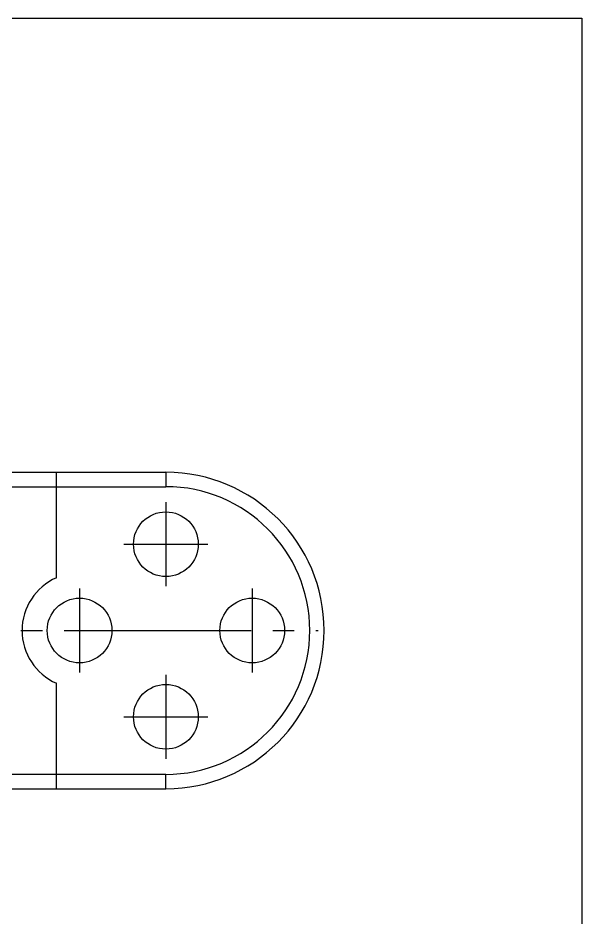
# Model space of a CAD drawing. Extents: x 118 to 448, y 15 to 277.
# Drawn here: x 408.9 to 448.1, y 199.8 to 262.3 of the extents above; entities that cross this region are included whole.
import ezdxf

# ---------------------------------------------------------------- set-up
doc = ezdxf.new("R2010")
doc.units = 0
doc.linetypes.add('CENTER', pattern=[17.5, 13, -1.5, 1.5, -1.5])
doc.layers.get('0').update_dxf_attribs({"linetype": 'CONTINUOUS'})
doc.layers.add('CENTER', color=1, linetype='CENTER')

msp = doc.modelspace()

# ---------------------------------------------------------------- linework, layer by layer
at = {"color": 7, "linetype": 'CONTINUOUS'}
for p, q in [((395.149, 230.739), (419.149, 230.739)), ((411.546, 223.404), (411.546, 230.739)), ((419.149, 230.739), (419.149, 229.739)), ((407.089, 229.739), (419.149, 229.739)), ((411.546, 208.739), (411.546, 216.075)), ((419.149, 209.739), (407.089, 209.739)), ((419.149, 208.739), (419.149, 209.739)), ((395.149, 208.739), (419.149, 208.739))]:
    msp.add_line(p, q, dxfattribs=at)
msp.add_lwpolyline([(333.254, 262.323), (448.072, 262.323), (448.072, 128.626), (333.254, 128.626)], close=True, dxfattribs=at)
for centre in [(419.149, 225.739), (413.149, 219.739), (425.149, 219.739), (419.149, 213.739)]:
    msp.add_circle(centre, 2.25, dxfattribs=at)
for centre, radius, start, end in [((419.149, 219.739), 11, 270, 90), ((419.149, 219.739), 10, 270, 90), ((413.149, 219.739), 4, 113.63301, 246.36699)]:
    msp.add_arc(centre, radius, start, end, dxfattribs=at)
at = {"layer": 'CENTER', "color": 1, "linetype": 'CENTER'}
for p, q in [((419.149, 228.664), (419.149, 222.814)), ((416.224, 225.739), (422.074, 225.739)), ((413.149, 222.664), (413.149, 216.814)), ((425.149, 222.664), (425.149, 216.814)), ((359.574, 219.739), (429.732, 219.739)), ((419.149, 216.664), (419.149, 210.814)), ((416.224, 213.739), (422.074, 213.739)), ((416.224, 213.739), (422.074, 213.739))]:
    msp.add_line(p, q, dxfattribs=at)

doc.saveas('drawing.dxf')
